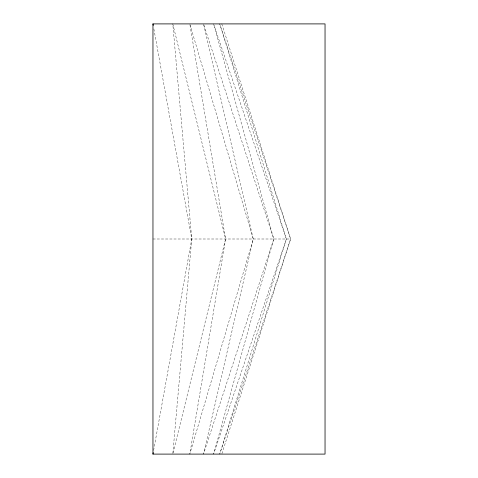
<?xml version="1.0" encoding="UTF-8"?>
<svg xmlns="http://www.w3.org/2000/svg" width="478" height="478" viewBox="0 0 478 478"><rect width="100%" height="100%" fill="white"/><g stroke="black" fill="none" stroke-linecap="round" stroke-linejoin="round"><path stroke-width="0.36" stroke-dasharray="2.39 1.79" d="M153.623 450.431L191.756 239L172.791 23.9L225.592 239L189.79 454.1L253.262 239L203.509 23.9L273.769 239L213.576 454.1L286.37 239L219.725 23.9L290.624 239L221.792 454.1M221.792 23.9L290.624 239L219.725 454.1L286.37 239L213.576 23.9M152.96 239L290.624 239M213.977 25.334L273.769 239L203.509 454.1L253.262 239L189.79 23.9L225.592 239L172.791 454.1L191.756 239L153.623 27.569"/><path stroke-width="0.72" d="M152.96 454.1L152.96 23.9L325.04 23.9L325.04 454.1L152.96 454.1L153.223 452.63M152.96 23.9L153.223 25.37"/></g></svg>
